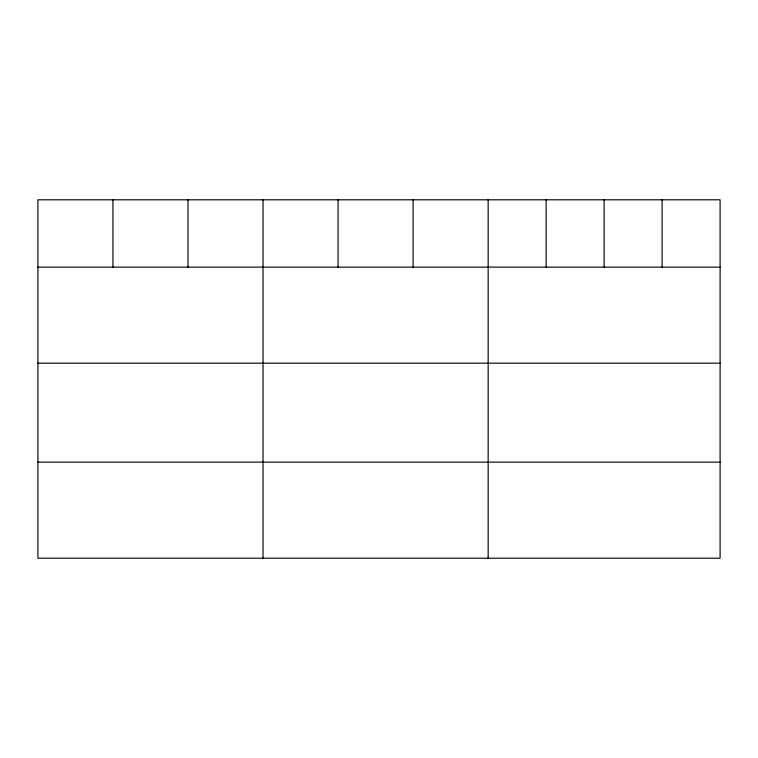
<?xml version="1.0" encoding="UTF-8"?>
<svg xmlns="http://www.w3.org/2000/svg" width="758" height="758" viewBox="0 0 758 758"><rect width="100%" height="100%" fill="white"/><g stroke="black" fill="none" stroke-linecap="round" stroke-linejoin="round"><path stroke-width="1.14" d="M720.1 267.129L720.1 558.201L37.9 558.201L37.9 199.799L720.1 199.799L720.1 267.129L37.9 267.129M37.9 363.186L720.1 363.186M37.9 462.143L720.1 462.143M662.113 199.799L662.113 267.129M604.126 199.799L604.126 267.129M546.139 199.799L546.139 267.129M488.152 199.799L488.152 558.201M413.11 199.799L413.11 267.129M338.068 199.799L338.068 267.129M263.026 199.799L263.026 558.201M187.984 199.799L187.984 267.129M112.942 199.799L112.942 267.129"/></g></svg>
